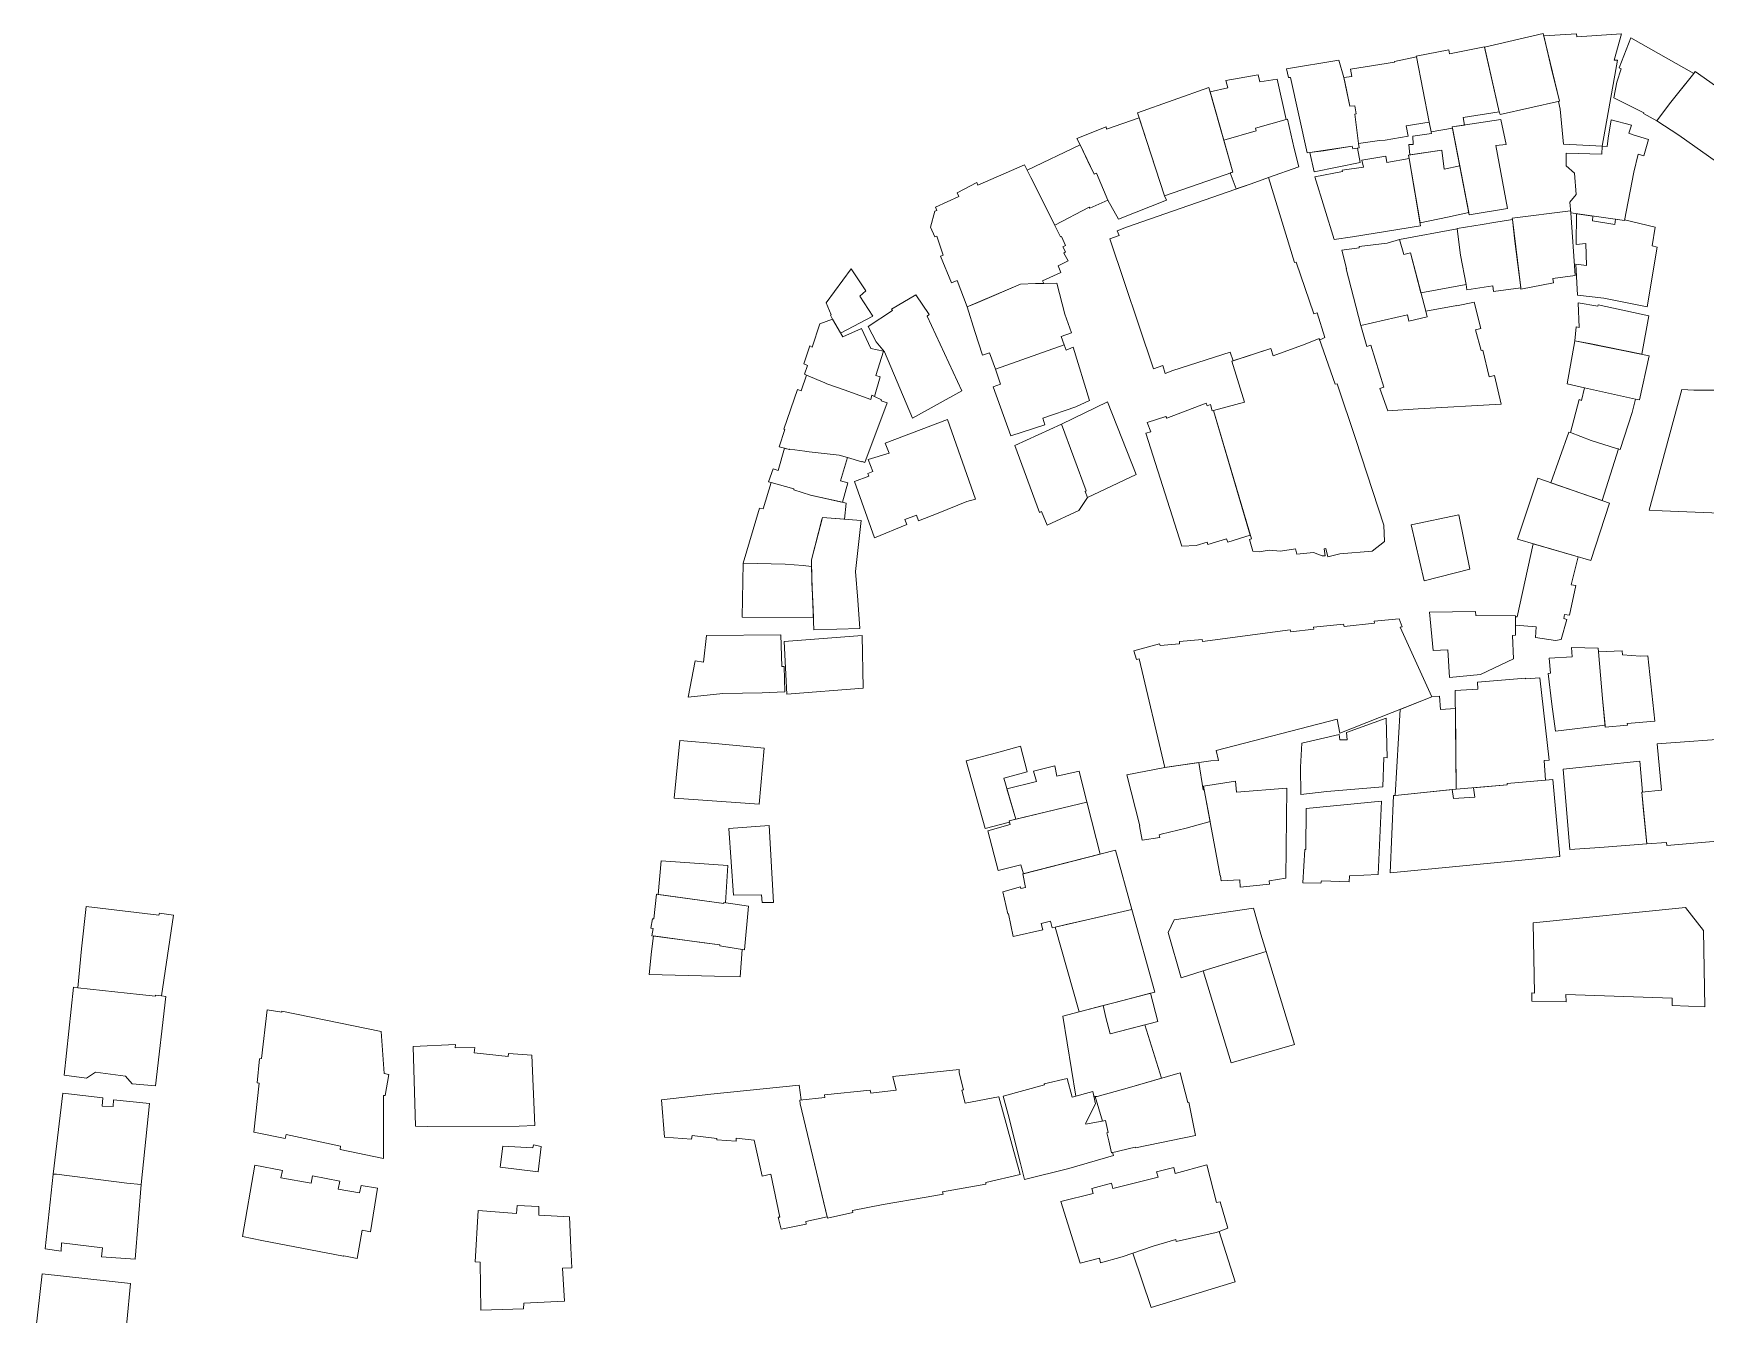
# Model space of a CAD drawing. Header units: metres. Extents: x 560562 to 562005, y 4539029 to 4540676.
# Drawn here: x 560680 to 560907.4, y 4540496 to 4540670.2 of the extents above; entities that cross this region are included whole.
import ezdxf

# ---------------------------------------------------------------- set-up
doc = ezdxf.new("R2010")
doc.units = ezdxf.units.M
doc.layers.add('B_MESKEN', color=2, linetype='Continuous', lineweight=0)

msp = doc.modelspace()

# ---------------------------------------------------------------- linework, layer by layer
at = {"layer": 'B_MESKEN', "lineweight": 13}
for points in [[(560885.2689, 4540670.2303, 95.1052), (560887.519, 4540661.0008, 95.1052), (560879.4301, 4540659.2109, 95.1052), (560879.3193, 4540659.556, 95.1052), (560877.31, 4540668.3836, 95.1052), (560885.2689, 4540670.2303, 95.1052)], [(560894.9428, 4540666.599, 90.0334), (560894.9428, 4540666.599, 90.0334), (560895.3768, 4540666.6036, 90.0334), (560893.3208, 4540654.8875, 90.0334), (560888.0576, 4540655.1574, 90.0334), (560887.604, 4540659.9304, 90.0334), (560887.3882, 4540660.9719, 90.0334), (560887.519, 4540661.0009, 90.0334), (560886.3932, 4540665.6185, 90.0334), (560886.3932, 4540665.6185, 90.0334), (560885.3531, 4540669.8849, 90.0334), (560889.8335, 4540670.1955, 90.0334), (560889.8813, 4540669.7487, 90.0334), (560889.8813, 4540669.7487, 90.0334), (560895.9305, 4540670.1549, 90.0334), (560894.9428, 4540666.599, 90.0334)], [(560877.3087, 4540668.389, 99.8734), (560879.3193, 4540659.5561, 99.8734), (560874.3921, 4540658.7773, 99.8734), (560874.6001, 4540657.7715, 99.8734), (560872.9199, 4540657.5113, 99.8734), (560872.9542, 4540657.3325, 99.8734), (560870.0599, 4540656.8315, 99.8734), (560869.7668, 4540658.1614, 99.8734), (560868.0614, 4540667.0272, 99.8734), (560868.0072, 4540667.1517, 99.8734), (560872.4483, 4540667.9937, 99.8734), (560872.5644, 4540667.443, 99.8734), (560877.3087, 4540668.389, 99.8734)], [(560894.8959, 4540661.4855, 97.2927), (560895.2833, 4540663.6152, 97.2927), (560895.894, 4540665.426, 97.2927), (560895.6003, 4540665.5678, 97.2927), (560897.1897, 4540669.6227, 97.2927), (560905.7784, 4540664.7782, 97.2927), (560902.4471, 4540660.6543, 97.2927), (560900.7372, 4540658.3493, 97.2927), (560898.9175, 4540659.3505, 97.2927), (560898.9646, 4540659.4351, 97.2927), (560894.8959, 4540661.4855, 97.2927)], [(560850.394, 4540665.4254, 95.1859), (560857.4907, 4540666.5793, 95.1859), (560858.1875, 4540664.2564, 95.1859), (560858.2619, 4540663.8877, 95.1859), (560858.9757, 4540660.3504, 95.1859), (560859.6631, 4540660.3929, 95.1859), (560859.8698, 4540659.2908, 95.1859), (560859.666, 4540659.2651, 95.1859), (560860.1765, 4540655.2514, 95.1859), (560860.2428, 4540654.6697, 95.1859), (560859.3789, 4540654.5472, 95.1859), (560859.3189, 4540654.898, 95.1859), (560855.4079, 4540654.2707, 95.1859), (560853.1849, 4540653.9949, 95.1859), (560850.9091, 4540664.2304, 95.1859), (560850.6287, 4540664.2233, 95.1859), (560850.394, 4540665.4254, 95.1859)], [(560859.1016, 4540665.3914, 102.6484), (560865.0586, 4540666.3237, 102.6484), (560865.0423, 4540666.4224, 102.6484), (560868.0614, 4540667.0272, 102.6484), (560869.7668, 4540658.1614, 102.6484), (560866.6305, 4540657.6727, 102.6484), (560866.922, 4540656.2455, 102.6484), (560863.799, 4540655.7136, 102.6484), (560863.0217, 4540655.6757, 102.6484), (560860.1765, 4540655.2514, 102.6484), (560859.666, 4540659.2651, 102.6484), (560859.8698, 4540659.2908, 102.6484), (560859.6631, 4540660.3929, 102.6484), (560858.9757, 4540660.3504, 102.6484), (560858.1875, 4540664.2564, 102.6484), (560859.2552, 4540664.3841, 102.6484), (560859.1016, 4540665.3914, 102.6484)], [(560839.9742, 4540662.2888, 96.1609), (560842.4026, 4540662.8523, 96.1609), (560842.1233, 4540663.8246, 96.1609), (560846.506, 4540664.5882, 96.1609), (560846.7338, 4540663.6398, 96.1609), (560849.0911, 4540664.0007, 96.1609), (560850.3392, 4540658.5021, 96.1609), (560846.153, 4540657.3382, 96.1609), (560846.2438, 4540656.9706, 96.1609), (560841.8404, 4540655.6918, 96.1609), (560839.9742, 4540662.2888, 96.1609)], [(560903.5405, 4540662.0079, 95.8234), (560905.7784, 4540664.7782, 95.8234), (560905.9734, 4540665.0574, 95.8234), (560910.2582, 4540661.9994, 95.8234), (560910.2582, 4540661.9994, 95.8234), (560914.8259, 4540658.7484, 95.8234), (560911.9937, 4540654.9114, 95.8234), (560909.9456, 4540651.9919, 95.8234), (560903.7434, 4540656.3981, 95.8234), (560903.7434, 4540656.3981, 95.8234), (560900.7372, 4540658.3493, 95.8234), (560902.4471, 4540660.6543, 95.8234), (560903.5405, 4540662.0079, 95.8234)], [(560839.814, 4540662.8548, 100.9234), (560843.062, 4540651.3736, 100.9234), (560833.8008, 4540648.1241, 100.9234), (560830.1282, 4540659.4201, 100.9234), (560839.814, 4540662.8548, 100.9234)], [(560822.3077, 4540655.0797, 95.4109), (560821.8793, 4540655.9221, 95.4109), (560825.8318, 4540657.5027, 95.4109), (560825.9151, 4540657.2288, 95.4109), (560830.3403, 4540658.7677, 95.4109), (560831.4365, 4540655.3961, 95.4109), (560833.8008, 4540648.1241, 95.4109), (560834.0449, 4540647.5279, 95.4109), (560827.5236, 4540644.9539, 95.4109), (560826.0606, 4540647.5456, 95.4109), (560824.5172, 4540651.2207, 95.4109), (560824.2279, 4540651.0857, 95.4109), (560823.7402, 4540652.1002, 95.4109), (560822.3077, 4540655.0797, 95.4109)], [(560851.4146, 4540654.5583, 94.7316), (560852.0388, 4540652.0632, 94.7316), (560847.9208, 4540650.6217, 94.7316), (560845.578, 4540649.7935, 94.7316), (560843.525, 4540649.0792, 94.7316), (560842.7129, 4540651.2511, 94.7316), (560843.0622, 4540651.3736, 94.7316), (560841.8406, 4540655.6919, 94.7316), (560846.2438, 4540656.9706, 94.7316), (560846.1529, 4540657.3382, 94.7316), (560850.3389, 4540658.502, 94.7316), (560850.5238, 4540658.5535, 94.7316), (560851.4146, 4540654.5583, 94.7316)], [(560867.1711, 4540653.7154, 96.1234), (560867.0077, 4540655.1205, 96.1234), (560867.5945, 4540655.1102, 96.1234), (560867.5656, 4540656.242, 96.1234), (560870.1063, 4540656.6082, 96.1234), (560870.0599, 4540656.8315, 96.1234), (560872.9542, 4540657.3325, 96.1234), (560873.9372, 4540652.2041, 96.1234), (560871.8062, 4540651.7727, 96.1234), (560871.5113, 4540654.3322, 96.1234), (560867.1711, 4540653.7154, 96.1234)], [(560879.5239, 4540658.5339, 101.2234), (560880.2483, 4540655.1296, 101.2234), (560878.8244, 4540654.9677, 101.2234), (560880.4456, 4540646.4018, 101.2234), (560875.2146, 4540645.5398, 101.2234), (560872.9199, 4540657.5113, 101.2234), (560879.5239, 4540658.5339, 101.2234)], [(560894.5183, 4540658.4587, 98.5984), (560897.2906, 4540657.7559, 98.5984), (560896.9398, 4540656.6498, 98.5984), (560897.5263, 4540656.4402, 98.5984), (560899.6142, 4540655.8198, 98.5984), (560898.9637, 4540653.5841, 98.5984), (560898.9637, 4540653.5841, 98.5984), (560898.222, 4540653.8044, 98.5984), (560897.6302, 4540651.3809, 98.5984), (560896.3336, 4540644.7651, 98.5984), (560889.0291, 4540645.827, 98.5984), (560888.8912, 4540647.2697, 98.5984), (560889.7736, 4540648.3394, 98.5984), (560889.523, 4540651.2256, 98.5984), (560888.4111, 4540652.2198, 98.5984), (560888.4177, 4540653.9405, 98.5984), (560893.2724, 4540653.8141, 98.5984), (560893.3208, 4540654.8875, 98.5984), (560894.0039, 4540654.8549, 98.5984), (560894.1262, 4540656.0051, 98.5984), (560894.5183, 4540658.4587, 98.5984)], [(560822.3077, 4540655.0797, 97.5859), (560824.2279, 4540651.0857, 97.5859), (560824.5172, 4540651.2207, 97.5859), (560826.0606, 4540647.5456, 97.5859), (560823.6216, 4540646.455, 97.5859), (560823.5547, 4540646.6187, 97.5859), (560818.8563, 4540644.1394, 97.5859), (560815.604, 4540650.6297, 97.5859), (560815.1098, 4540651.6309, 97.5859), (560822.3077, 4540655.0797, 97.5859)], [(560853.5528, 4540654.0405, 94.0073), (560859.3189, 4540654.898, 94.0073), (560859.3789, 4540654.5472, 94.0073), (560860.0391, 4540654.6408, 94.0073), (560860.3968, 4540652.6532, 94.0073), (560854.1554, 4540651.4133, 94.0073), (560853.5528, 4540654.0405, 94.0073)], [(560868.5561, 4540644.4488, 97.7734), (560867.0621, 4540653.2316, 97.7734), (560866.9887, 4540653.6894, 97.7734), (560871.5113, 4540654.3322, 97.7734), (560871.8062, 4540651.7727, 97.7734), (560873.9372, 4540652.2041, 97.7734), (560874.5673, 4540648.9166, 97.7734), (560875.1547, 4540645.8523, 97.7734), (560872.2648, 4540645.2342, 97.7734), (560868.5561, 4540644.4488, 97.7734)], [(560819.6488, 4540642.5579, 102.8359), (560819.7738, 4540642.6109, 102.8359), (560820.3103, 4540641.3784, 102.8359), (560819.9614, 4540641.1951, 102.8359), (560820.3319, 4540640.5316, 102.8359), (560820.1092, 4540640.3515, 102.8359), (560820.666, 4540639.3189, 102.8359), (560819.3203, 4540638.6121, 102.8359), (560819.6971, 4540637.6995, 102.8359), (560817.1989, 4540636.5745, 102.8359), (560817.3583, 4540636.2258, 102.8359), (560816.2499, 4540636.2168, 102.8359), (560814.2062, 4540636.1402, 102.8359), (560808.3958, 4540633.6498, 102.8359), (560806.9381, 4540633.025, 102.8359), (560805.5834, 4540636.6293, 102.8359), (560804.8339, 4540636.3113, 102.8359), (560803.3277, 4540639.9117, 102.8359), (560803.7031, 4540640.0457, 102.8359), (560802.8028, 4540642.6646, 102.8359), (560802.5277, 4540642.558, 102.8359), (560801.9381, 4540643.8888, 102.8359), (560802.5396, 4540646.0472, 102.8359), (560802.8263, 4540646.1519, 102.8359), (560802.6485, 4540646.6017, 102.8359), (560805.8188, 4540648.0525, 102.8359), (560805.579, 4540648.5448, 102.8359), (560808.271, 4540649.9337, 102.8359), (560808.4073, 4540649.6041, 102.8359), (560814.7517, 4540652.3562, 102.8359), (560815.604, 4540650.6297, 102.8359), (560819.6488, 4540642.5579, 102.8359)], [(560857.9748, 4540651.4697, 97.1755), (560857.948, 4540651.6423, 97.1755), (560860.8703, 4540652.0433, 97.1755), (560860.6427, 4540652.9687, 97.1755), (560863.867, 4540653.5284, 97.1755), (560864.0169, 4540652.6513, 97.1755), (560867.0621, 4540653.2316, 97.1755), (560868.6222, 4540644.0602, 97.1755), (560859.3527, 4540642.5676, 97.1755), (560859.3527, 4540642.5676, 97.1755), (560856.8522, 4540642.2091, 97.1755), (560854.2377, 4540650.7247, 97.1755), (560857.9748, 4540651.4697, 97.1755)], [(560828.6166, 4540643.8921, 105.4609), (560845.5779, 4540649.7935, 105.4609), (560845.5779, 4540649.7935, 105.4609), (560847.9209, 4540650.6217, 105.4609), (560851.4535, 4540639.0708, 105.4609), (560851.6779, 4540639.1261, 105.4609), (560854.0916, 4540632.0792, 105.4609), (560854.5393, 4540632.2391, 105.4609), (560855.5796, 4540628.8476, 105.4609), (560854.8838, 4540628.5175, 105.4609), (560854.8081, 4540628.7345, 105.4609), (560852.8928, 4540627.9417, 105.4609), (560852.8928, 4540627.9417, 105.4609), (560848.5836, 4540626.3938, 105.4609), (560848.2569, 4540627.3777, 105.4609), (560843.1107, 4540625.7087, 105.4609), (560842.7042, 4540626.8872, 105.4609), (560834.9123, 4540624.3868, 105.4609), (560833.8684, 4540623.9888, 105.4609), (560833.5402, 4540625.0455, 105.4609), (560832.2968, 4540624.593, 105.4609), (560826.3489, 4540642.2744, 105.4609), (560827.6173, 4540642.7275, 105.4609), (560827.3494, 4540643.3894, 105.4609), (560828.6166, 4540643.8921, 105.4609)], [(560881.1184, 4540644.9036, 96.7609), (560881.0628, 4540645.0786, 96.7609), (560889.0021, 4540646.1096, 96.7609), (560889.0291, 4540645.827, 96.7609), (560889.6295, 4540637.3213, 96.7609), (560886.6006, 4540636.8916, 96.7609), (560886.6919, 4540636.3141, 96.7609), (560882.2437, 4540635.4451, 96.7609), (560882.2393, 4540635.6219, 96.7609), (560881.1184, 4540644.9036, 96.7609)], [(560900.7966, 4540641.1466, 93.9859), (560899.4458, 4540633.02, 93.9859), (560893.5139, 4540634.231, 93.9859), (560889.9526, 4540634.645, 93.9859), (560889.743, 4540638.8497, 93.9859), (560891.1784, 4540638.6592, 93.9859), (560891.1019, 4540641.6572, 93.9859), (560889.7776, 4540641.4976, 93.9859), (560889.8143, 4540645.7128, 93.9859), (560892.0197, 4540645.3922, 93.9859), (560891.9853, 4540644.7359, 93.9859), (560895.0232, 4540644.2614, 93.9859), (560895.1137, 4540644.9424, 93.9859), (560896.3336, 4540644.7651, 93.9859), (560896.3583, 4540644.8912, 93.9859), (560900.5233, 4540643.875, 93.9859), (560900.1239, 4540641.3196, 93.9859), (560900.7966, 4540641.1466, 93.9859)], [(560865.7224, 4540642.2107, 98.4859), (560873.5767, 4540643.6491, 98.4859), (560874.0405, 4540640.0614, 98.4859), (560874.7989, 4540636.0909, 98.4859), (560868.6557, 4540634.9664, 98.4859), (560867.2618, 4540640.3858, 98.4859), (560866.3307, 4540640.1565, 98.4859), (560865.7224, 4540642.2107, 98.4859)], [(560882.2393, 4540635.6219, 98.4484), (560878.5381, 4540635.1043, 98.4484), (560878.4167, 4540635.8992, 98.4484), (560874.8935, 4540635.3362, 98.4484), (560874.7989, 4540636.0909, 98.4484), (560874.0405, 4540640.0614, 98.4484), (560873.5767, 4540643.6491, 98.4484), (560873.5682, 4540643.715, 98.4484), (560876.9658, 4540644.2498, 98.4484), (560878.5516, 4540644.4895, 98.4484), (560881.1184, 4540644.9036, 98.4484), (560881.4201, 4540641.9937, 98.4484), (560882.2393, 4540635.6219, 98.4484)], [(560857.9227, 4540640.7319, 98.5984), (560860.2683, 4540641.0842, 98.5984), (560860.2386, 4540641.233, 98.5984), (560864.0891, 4540641.6859, 98.5984), (560865.7224, 4540642.2107, 98.5984), (560866.3307, 4540640.1565, 98.5984), (560867.2618, 4540640.3858, 98.5984), (560869.3077, 4540632.4311, 98.5984), (560869.5288, 4540631.6659, 98.5984), (560867.0234, 4540631.1051, 98.5984), (560866.8501, 4540631.9711, 98.5984), (560860.4869, 4540630.5169, 98.5984), (560858.4709, 4540638.2209, 98.5984), (560858.5358, 4540638.2369, 98.5984), (560857.9227, 4540640.7319, 98.5984)], [(560788.4422, 4540631.9508, 90.6859), (560787.7898, 4540633.5909, 90.6859), (560791.1827, 4540638.1948, 90.6859), (560793.1408, 4540635.2324, 90.6859), (560792.3463, 4540634.4968, 90.6859), (560792.3463, 4540634.4968, 90.6859), (560794.0952, 4540631.755, 90.6859), (560789.7087, 4540629.4795, 90.6859), (560788.6402, 4540631.3691, 90.6859), (560788.3471, 4540631.8888, 90.6859), (560788.4422, 4540631.9508, 90.6859)], [(560806.9381, 4540633.025, 102.5734), (560814.2062, 4540636.1402, 102.5734), (560816.2499, 4540636.2168, 102.5734), (560819.1535, 4540636.2403, 102.5734), (560820.2207, 4540632.0308, 102.5734), (560821.1184, 4540629.5115, 102.5734), (560819.7414, 4540628.9827, 102.5734), (560820.1244, 4540627.8914, 102.5734), (560810.7893, 4540624.5653, 102.5734), (560809.9702, 4540626.7791, 102.5734), (560809.0235, 4540626.4645, 102.5734), (560807.9818, 4540629.6779, 102.5734), (560808.0052, 4540629.6861, 102.5734), (560806.9381, 4540633.025, 102.5734)], [(560806.2072, 4540621.5976, 96.8954), (560799.5093, 4540617.914, 96.8954), (560795.7178, 4540626.9295, 96.8954), (560794.564, 4540628.2808, 96.8954), (560793.4679, 4540630.3615, 96.8954), (560796.7805, 4540632.5216, 96.8954), (560796.6642, 4540632.7014, 96.8954), (560799.9458, 4540634.6921, 96.8954), (560801.7957, 4540631.9779, 96.8954), (560801.4974, 4540631.7666, 96.8954), (560806.2072, 4540621.5976, 96.8954)], [(560867.0234, 4540631.1051, 104.5609), (560867.0234, 4540631.1051, 104.5609), (560869.5288, 4540631.6659, 104.5609), (560869.3077, 4540632.4311, 104.5609), (560873.5211, 4540633.2092, 104.5609), (560873.5322, 4540633.1569, 104.5609), (560875.8774, 4540633.6916, 104.5609), (560876.8255, 4540630.11, 104.5609), (560876.0752, 4540629.892, 104.5609), (560876.8433, 4540627.1082, 104.5609), (560876.8433, 4540627.1082, 104.5609), (560877.0773, 4540627.1572, 104.5609), (560877.9512, 4540623.524, 104.5609), (560878.6777, 4540623.6916, 104.5609), (560879.5837, 4540619.7856, 104.5609), (560868.2861, 4540619.1514, 104.5609), (560868.2861, 4540619.1514, 104.5609), (560864.1356, 4540618.8723, 104.5609), (560863.0748, 4540621.9289, 104.5609), (560863.625, 4540622.092, 104.5609), (560861.8662, 4540627.8165, 104.5609), (560861.2914, 4540627.6279, 104.5609), (560860.4869, 4540630.5169, 104.5609), (560866.8501, 4540631.9711, 104.5609), (560867.0234, 4540631.1051, 104.5609)], [(560891.5762, 4540628.0325, 97.0234), (560889.6014, 4540628.4328, 97.0234), (560889.7602, 4540630.3055, 97.0234), (560890.1664, 4540630.224, 97.0234), (560890.1664, 4540630.224, 97.0234), (560890.0524, 4540633.6048, 97.0234), (560892.7057, 4540633.1419, 97.0234), (560892.7057, 4540633.1419, 97.0234), (560892.7428, 4540633.3095, 97.0234), (560899.6708, 4540631.8309, 97.0234), (560898.7161, 4540626.5849, 97.0234), (560891.5762, 4540628.0325, 97.0234)], [(560795.5618, 4540627.0139, 100.8329), (560794.5148, 4540623.7143, 100.8329), (560795.1175, 4540623.5076, 100.8329), (560794.3518, 4540620.8459, 100.8329), (560793.9971, 4540621.0167, 100.8329), (560793.8602, 4540620.4399, 100.8329), (560790.2128, 4540621.7435, 100.8329), (560787.8687, 4540622.5813, 100.8329), (560787.6004, 4540622.6927, 100.8329), (560785.1076, 4540623.7275, 100.8329), (560784.8008, 4540623.8693, 100.8329), (560785.2394, 4540625.0511, 100.8329), (560784.7281, 4540625.2874, 100.8329), (560785.5248, 4540627.7256, 100.8329), (560785.8581, 4540627.5346, 100.8329), (560786.8881, 4540630.7264, 100.8329), (560788.6402, 4540631.3691, 100.8329), (560790.016, 4540628.9362, 100.8329), (560792.5891, 4540630.0732, 100.8329), (560793.845, 4540627.388, 100.8329), (560795.5618, 4540627.0139, 100.8329)], [(560821.3447, 4540627.5734, 102.6109), (560823.6012, 4540620.3037, 102.6109), (560821.7293, 4540619.434, 102.6109), (560817.2479, 4540617.9002, 102.6109), (560817.498, 4540617.0094, 102.6109), (560812.8897, 4540615.4973, 102.6109), (560810.4971, 4540622.1655, 102.6109), (560811.4724, 4540622.539, 102.6109), (560810.7893, 4540624.5653, 102.6109), (560820.1244, 4540627.8914, 102.6109), (560820.397, 4540627.1599, 102.6109), (560821.3447, 4540627.5734, 102.6109)], [(560845.6005, 4540601.4631, 109.9234), (560840.4541, 4540618.9197, 109.9234), (560844.6472, 4540620.0926, 109.9234), (560842.9467, 4540625.6555, 109.9234), (560848.2569, 4540627.3777, 109.9234), (560848.5836, 4540626.3938, 109.9234), (560852.8928, 4540627.9417, 109.9234), (560854.8081, 4540628.7345, 109.9234), (560856.9779, 4540622.5137, 109.9234), (560857.253, 4540622.5703, 109.9234), (560859.8093, 4540614.9951, 109.9234), (560863.6011, 4540603.3334, 109.9234), (560863.6825, 4540601.1278, 109.9234), (560862.0066, 4540599.8203, 109.9234), (560857.6426, 4540599.4367, 109.9234), (560857.6426, 4540599.4367, 109.9234), (560856.0186, 4540599.0483, 109.9234), (560855.7383, 4540600.1822, 109.9234), (560855.489, 4540600.1015, 109.9234), (560855.638, 4540599.1875, 109.9234), (560855.2367, 4540599.1525, 109.9234), (560854.0427, 4540599.6431, 109.9234), (560851.7618, 4540599.3869, 109.9234), (560851.5927, 4540600.1019, 109.9234), (560849.5643, 4540599.8024, 109.9234), (560848.0275, 4540599.9371, 109.9234), (560846.6754, 4540599.7292, 109.9234), (560845.8187, 4540599.8067, 109.9234), (560845.3506, 4540601.4072, 109.9234), (560845.6005, 4540601.4631, 109.9234)], [(560899.6791, 4540626.3897, 99.4234), (560898.3887, 4540620.4105, 99.4234), (560897.8554, 4540620.472, 99.4234), (560890.9044, 4540622.0197, 99.4234), (560888.5608, 4540622.585, 99.4234), (560889.6014, 4540628.4328, 99.4234), (560899.6791, 4540626.3897, 99.4234)], [(560795.2286, 4540620.2497, 101.0979), (560796.0698, 4540619.9717, 101.0979), (560793.0173, 4540611.868, 101.0979), (560792.6583, 4540612.0013, 101.0979), (560792.6372, 4540611.9338, 101.0979), (560790.6843, 4540612.5268, 101.0979), (560789.5311, 4540612.877, 101.0979), (560785.0473, 4540613.3615, 101.0979), (560784.8707, 4540613.3858, 101.0979), (560782.8146, 4540613.6687, 101.0979), (560782.7654, 4540613.6176, 101.0979), (560781.3661, 4540614.0058, 101.0979), (560782.1653, 4540616.3443, 101.0979), (560782.0308, 4540616.3939, 101.0979), (560783.8885, 4540621.8003, 101.0979), (560784.3705, 4540621.6256, 101.0979), (560785.1078, 4540623.7274, 101.0979), (560787.6005, 4540622.6927, 101.0979), (560787.8688, 4540622.5813, 101.0979), (560790.2128, 4540621.7435, 101.0979), (560793.8601, 4540620.4399, 101.0979), (560793.9969, 4540621.0167, 101.0979), (560794.3516, 4540620.846, 101.0979), (560795.2758, 4540620.4011, 101.0979), (560795.2286, 4540620.2497, 101.0979)], [(560826.0485, 4540620.1027, 97.6609), (560829.9224, 4540610.2292, 97.6609), (560823.3215, 4540607.0997, 97.6609), (560822.9961, 4540607.9412, 97.6609), (560823.1407, 4540608.0079, 97.6609), (560819.794, 4540617.0701, 97.6609), (560826.0485, 4540620.1027, 97.6609)], [(560888.9834, 4540615.9497, 98.2609), (560890.1603, 4540620.4268, 98.2609), (560890.4934, 4540620.3147, 98.2609), (560890.9044, 4540622.0197, 98.2609), (560897.8554, 4540620.472, 98.2609), (560897.3694, 4540618.6857, 98.2609), (560895.7765, 4540613.6484, 98.2609), (560895.1135, 4540613.8314, 98.2609), (560891.8211, 4540614.8723, 98.2609), (560888.9834, 4540615.9497, 98.2609)], [(560915.6051, 4540621.774, 99.7984), (560914.4479, 4540604.7687, 99.7984), (560912.7397, 4540604.9937, 99.7984), (560912.7289, 4540604.8249, 99.7984), (560901.477, 4540605.2873, 99.7984), (560899.7069, 4540605.3671, 99.7984), (560904.1627, 4540621.783, 99.7984), (560905.7561, 4540621.6987, 99.7984), (560913.8135, 4540621.7037, 99.7984), (560915.6051, 4540621.774, 99.7984)], [(560831.2574, 4540615.8338, 105.8359), (560831.9247, 4540616.0575, 105.8359), (560831.4158, 4540617.2849, 105.8359), (560833.9578, 4540618.1431, 105.8359), (560834.0904, 4540617.8736, 105.8359), (560839.4671, 4540619.9447, 105.8359), (560839.5777, 4540619.5507, 105.8359), (560840.0506, 4540619.7363, 105.8359), (560840.2864, 4540618.8959, 105.8359), (560840.4541, 4540618.9197, 105.8359), (560845.4473, 4540601.9826, 105.8359), (560842.3945, 4540601.0098, 105.8359), (560842.206, 4540601.5011, 105.8359), (560839.6872, 4540600.7179, 105.8359), (560839.6036, 4540601.0382, 105.8359), (560838.0826, 4540600.5531, 105.8359), (560836.149, 4540600.4793, 105.8359), (560831.2574, 4540615.8338, 105.8359)], [(560804.2782, 4540617.7202, 104.4704), (560808.0572, 4540606.8779, 104.4704), (560806.8814, 4540606.5497, 104.4704), (560803.0161, 4540604.9848, 104.4704), (560800.3473, 4540603.9226, 104.4704), (560800.0758, 4540604.6864, 104.4704), (560798.4866, 4540604.1183, 104.4704), (560798.7479, 4540603.4096, 104.4704), (560794.3336, 4540601.6319, 104.4704), (560791.6436, 4540609.2949, 104.4704), (560793.5904, 4540610.0156, 104.4704), (560793.455, 4540610.3851, 104.4704), (560794.112, 4540610.6267, 104.4704), (560793.4911, 4540612.2517, 104.4704), (560796.3154, 4540613.1438, 104.4704), (560795.7775, 4540614.4726, 104.4704), (560804.2782, 4540617.7202, 104.4704)], [(560822.9961, 4540607.9412, 100.3234), (560823.3215, 4540607.0997, 100.3234), (560822.1259, 4540605.32, 100.3234), (560817.8456, 4540603.3371, 100.3234), (560817.0569, 4540605.1993, 100.3234), (560816.7825, 4540605.0726, 100.3234), (560813.4093, 4540614.1841, 100.3234), (560819.794, 4540617.0701, 100.3234), (560823.1407, 4540608.0079, 100.3234), (560822.9961, 4540607.9412, 100.3234)], [(560895.5336, 4540613.7154, 94.5109), (560893.2975, 4540606.683, 94.5109), (560886.3305, 4540609.1062, 94.5109), (560888.7797, 4540615.9945, 94.5109), (560888.9834, 4540615.9497, 94.5109), (560891.8211, 4540614.8723, 94.5109), (560895.1135, 4540613.8314, 94.5109), (560895.5336, 4540613.7154, 94.5109)], [(560782.1965, 4540613.7754, 98.0954), (560782.7652, 4540613.6176, 98.0954), (560782.8145, 4540613.6687, 98.0954), (560784.8706, 4540613.3859, 98.0954), (560785.0473, 4540613.3616, 98.0954), (560789.5312, 4540612.877, 98.0954), (560790.6845, 4540612.5267, 98.0954), (560789.7046, 4540609.3872, 98.0954), (560790.7035, 4540609.0865, 98.0954), (560789.9897, 4540606.4464, 98.0954), (560785.6198, 4540607.4017, 98.0954), (560783.3579, 4540608.1646, 98.0954), (560783.3799, 4540608.2895, 98.0954), (560780.2846, 4540609.1307, 98.0954), (560779.9258, 4540609.247, 98.0954), (560780.5414, 4540611.018, 98.0954), (560781.2336, 4540610.7847, 98.0954), (560782.1025, 4540613.8015, 98.0954), (560782.1965, 4540613.7754, 98.0954)], [(560776.4929, 4540598.17, 99.4454), (560778.6858, 4540605.6345, 99.4454), (560779.2164, 4540605.5734, 99.4454), (560780.2846, 4540609.1307, 99.4454), (560783.3799, 4540608.2895, 99.4454), (560783.3579, 4540608.1646, 99.4454), (560785.6198, 4540607.4017, 99.4454), (560790.5098, 4540606.3327, 99.4454), (560790.2584, 4540604.1629, 99.4454), (560787.2491, 4540604.3843, 99.4454), (560787.1766, 4540604.1029, 99.4454), (560785.7591, 4540598.6038, 99.4454), (560785.773, 4540597.7077, 99.4454), (560784.6297, 4540597.8304, 99.4454), (560782.1809, 4540598.0168, 99.4454), (560776.4929, 4540598.17, 99.4454)], [(560894.3028, 4540606.3333, 105.8359), (560891.7549, 4540598.5105, 105.8359), (560881.8097, 4540601.4213, 105.8359), (560884.5487, 4540609.7259, 105.8359), (560894.3028, 4540606.3333, 105.8359)], [(560792.3466, 4540589.2747, 98.9204), (560786.1028, 4540589.0912, 98.9204), (560785.7986, 4540596.0691, 98.9204), (560785.7591, 4540598.6038, 98.9204), (560787.2491, 4540604.3843, 98.9204), (560792.5249, 4540603.9962, 98.9204), (560791.7703, 4540597.0412, 98.9204), (560792.0713, 4540593.1458, 98.9204), (560792.3466, 4540589.2747, 98.9204)], [(560873.8077, 4540604.7546, 97.9984), (560875.3183, 4540597.3449, 97.9984), (560869.1069, 4540595.783, 97.9984), (560867.3119, 4540603.386, 97.9984), (560873.8077, 4540604.7546, 97.9984)], [(560890.0384, 4540599.0129, 98.4859), (560889.0921, 4540595.2229, 98.4859), (560889.7049, 4540595.138, 98.4859), (560888.8673, 4540591.0745, 98.4859), (560888.1678, 4540591.1954, 98.4859), (560888.1001, 4540590.6642, 98.4859), (560888.4859, 4540590.4982, 98.4859), (560887.7409, 4540587.7929, 98.4859), (560886.9553, 4540587.6725, 98.4859), (560884.2523, 4540588.0653, 98.4859), (560884.3271, 4540589.5093, 98.4859), (560881.5234, 4540589.7142, 98.4859), (560881.5274, 4540590.8727, 98.4859), (560881.7568, 4540590.8534, 98.4859), (560883.9341, 4540600.7995, 98.4859), (560890.0384, 4540599.0129, 98.4859)], [(560786.0291, 4540590.7803, 99.5204), (560776.3282, 4540590.8073, 99.5204), (560776.4929, 4540598.17, 99.5204), (560782.1809, 4540598.0168, 99.5204), (560784.6297, 4540597.8304, 99.5204), (560785.773, 4540597.7077, 99.5204), (560785.7986, 4540596.0691, 99.5204), (560785.8224, 4540595.5239, 99.5204), (560785.9338, 4540592.9683, 99.5204), (560786.0291, 4540590.7803, 99.5204)], [(560865.7176, 4540590.5767, 107.7319), (560866.1227, 4540589.5175, 107.7319), (560865.8469, 4540589.4608, 107.7319), (560870.1467, 4540579.9698, 107.7319), (560857.6469, 4540575.0257, 107.7319), (560857.2706, 4540576.9312, 107.7319), (560840.7964, 4540572.6819, 107.7319), (560841.1077, 4540571.3468, 107.7319), (560840.1009, 4540571.2963, 107.7319), (560840.1009, 4540571.2963, 107.7319), (560833.8242, 4540570.3656, 107.7319), (560830.3211, 4540585.1744, 107.7319), (560829.9711, 4540585.066, 107.7319), (560829.6138, 4540586.2259, 107.7319), (560833.1169, 4540587.2104, 107.7319), (560833.1988, 4540586.9638, 107.7319), (560835.8137, 4540587.2044, 107.7319), (560835.806, 4540587.5027, 107.7319), (560838.8981, 4540587.8052, 107.7319), (560838.9561, 4540587.5082, 107.7319), (560850.8862, 4540589.105, 107.7319), (560850.9435, 4540588.8329, 107.7319), (560854.0847, 4540589.1864, 107.7319), (560854.0274, 4540589.4585, 107.7319), (560858.1495, 4540589.8867, 107.7319), (560858.2081, 4540589.5649, 107.7319), (560862.3297, 4540590.0179, 107.7319), (560862.2981, 4540590.2658, 107.7319), (560865.7176, 4540590.5767, 107.7319)], [(560876.1328, 4540591.0631, 100.7359), (560876.1328, 4540591.0631, 100.7359), (560881.5278, 4540590.9993, 100.7359), (560881.5188, 4540588.3629, 100.7359), (560881.1113, 4540588.3506, 100.7359), (560881.2435, 4540585.1654, 100.7359), (560876.7438, 4540583.0425, 100.7359), (560872.5311, 4540582.6342, 100.7359), (560872.3049, 4540586.398, 100.7359), (560872.3049, 4540586.398, 100.7359), (560870.3237, 4540586.2724, 100.7359), (560869.8339, 4540591.5073, 100.7359), (560876.0648, 4540591.5903, 100.7359), (560876.1328, 4540591.0631, 100.7359)], [(560781.5845, 4540588.4295, 104.5829), (560781.7331, 4540584.091, 104.5829), (560782.0474, 4540584.1156, 104.5829), (560782.1356, 4540580.6623, 104.5829), (560779.0656, 4540580.5098, 104.5829), (560773.7012, 4540580.4232, 104.5829), (560769.0022, 4540579.9309, 104.5829), (560769.9592, 4540584.8775, 104.5829), (560771.0974, 4540584.7075, 104.5829), (560771.509, 4540588.3227, 104.5829), (560781.5845, 4540588.4295, 104.5829)], [(560792.6728, 4540588.3383, 98.7329), (560792.8058, 4540581.1572, 98.7329), (560782.4208, 4540580.3464, 98.7329), (560782.0612, 4540587.5218, 98.7329), (560792.6728, 4540588.3383, 98.7329)], [(560889.1446, 4540586.6992, 98.2609), (560892.7593, 4540586.6153, 98.2609), (560892.8229, 4540586.1148, 98.2609), (560893.3664, 4540579.7766, 98.2609), (560893.6963, 4540576.1198, 98.2609), (560886.9755, 4540575.2963, 98.2609), (560886.4684, 4540578.9885, 98.2609), (560885.9546, 4540583.1683, 98.2609), (560886.2805, 4540583.2114, 98.2609), (560886.1015, 4540585.2405, 98.2609), (560889.2261, 4540585.4204, 98.2609), (560889.1446, 4540586.6992, 98.2609)], [(560899.5301, 4540585.5469, 98.2984), (560900.4687, 4540576.6829, 98.2984), (560896.7219, 4540576.3373, 98.2984), (560896.7415, 4540576.1214, 98.2984), (560893.7212, 4540575.8438, 98.2984), (560893.3664, 4540579.7766, 98.2984), (560892.8229, 4540586.1148, 98.2984), (560896.0251, 4540586.2464, 98.2984), (560896.09, 4540585.6957, 98.2984), (560898.5365, 4540585.5319, 98.2984), (560899.5301, 4540585.5469, 98.2984)], [(560880.389, 4540568.2029, 107.6836), (560880.4072, 4540567.9941, 107.6836), (560873.441, 4540567.419, 107.6836), (560873.325, 4540580.8465, 107.6836), (560876.4196, 4540581.0496, 107.6836), (560876.3451, 4540581.9928, 107.6836), (560882.8838, 4540582.5323, 107.6836), (560882.8962, 4540582.4191, 107.6836), (560884.8078, 4540582.5672, 107.6836), (560886.102, 4540571.3582, 107.6836), (560885.4102, 4540571.3329, 107.6836), (560885.4102, 4540571.3329, 107.6836), (560885.62, 4540568.641, 107.6836), (560880.389, 4540568.2029, 107.6836)], [(560865.1596, 4540566.5818, 107.728), (560865.8324, 4540578.2634, 107.728), (560870.1467, 4540579.9698, 107.728), (560871.2031, 4540580.0713, 107.728), (560871.2993, 4540578.2823, 107.728), (560873.3463, 4540578.3814, 107.728), (560873.441, 4540567.419, 107.728), (560865.1596, 4540566.5818, 107.728)], [(560863.9139, 4540577.0956, 103.303), (560864.0516, 4540571.7038, 103.303), (560863.6229, 4540571.7178, 103.303), (560863.4726, 4540567.7359, 103.303), (560855.8549, 4540567.0946, 103.303), (560852.3375, 4540566.7068, 103.303), (560852.2927, 4540570.4352, 103.303), (560852.462, 4540573.6717, 103.303), (560857.5466, 4540574.8452, 103.303), (560857.6154, 4540574.1259, 103.303), (560858.6225, 4540574.1515, 103.303), (560858.5474, 4540575.1193, 103.303), (560863.9139, 4540577.0956, 103.303)], [(560902.0577, 4540560.1866, 107.5035), (560902.0577, 4540560.1866, 107.5035), (560899.3912, 4540559.9944, 107.5035), (560898.6889, 4540567.0255, 107.5035), (560901.3891, 4540567.2723, 107.5035), (560901.3891, 4540567.2723, 107.5035), (560900.7933, 4540573.5868, 107.5035), (560911.9708, 4540574.3895, 107.5035), (560911.8834, 4540575.0854, 107.5035), (560914.548, 4540575.4065, 107.5035), (560914.8592, 4540570.2652, 107.5035), (560914.6038, 4540570.2424, 107.5035), (560915.3041, 4540560.8912, 107.5035), (560902.0969, 4540559.7702, 107.5035), (560902.0577, 4540560.1866, 107.5035)], [(560767.8804, 4540574.0312, 100.7579), (560773.1862, 4540573.5914, 100.7579), (560779.3319, 4540572.9979, 100.7579), (560778.6644, 4540565.4076, 100.7579), (560770.3409, 4540565.9706, 100.7579), (560767.0927, 4540566.1879, 100.7579), (560767.8804, 4540574.0312, 100.7579)], [(560811.9432, 4540568.9253, 101.7329), (560811.9432, 4540568.9253, 101.7329), (560813.5451, 4540563.3436, 101.7329), (560812.6627, 4540563.1306, 101.7329), (560812.7038, 4540562.9539, 101.7329), (560809.4151, 4540562.0622, 101.7329), (560806.8141, 4540571.2831, 101.7329), (560810.9486, 4540572.3908, 101.7329), (560810.9486, 4540572.3908, 101.7329), (560814.1975, 4540573.2786, 101.7329), (560815.1174, 4540569.7759, 101.7329), (560811.9432, 4540568.9253, 101.7329)], [(560812.3607, 4540567.4703, 101.7329), (560816.3869, 4540568.4668, 101.7329), (560815.9484, 4540569.871, 101.7329), (560818.8492, 4540570.5905, 101.7329), (560819.1613, 4540569.2079, 101.7329), (560822.164, 4540569.8803, 101.7329), (560823.2125, 4540565.6772, 101.7329), (560813.5451, 4540563.3436, 101.7329), (560812.3607, 4540567.4703, 101.7329)], [(560828.676, 4540569.3586, 103.1569), (560833.8242, 4540570.3656, 103.1569), (560834.687, 4540570.4935, 103.1569), (560838.4363, 4540571.0495, 103.1569), (560839.0271, 4540567.3209, 103.1569), (560839.1758, 4540567.3265, 103.1569), (560839.9746, 4540563.0456, 103.1569), (560836.7487, 4540562.1275, 103.1569), (560833.3174, 4540561.294, 103.1569), (560833.0615, 4540561.237, 103.1569), (560833.1267, 4540560.8664, 103.1569), (560830.7423, 4540560.4824, 103.1569), (560830.39, 4540562.4383, 103.1569), (560830.4408, 4540562.4514, 103.1569), (560828.676, 4540569.3586, 103.1569)], [(560888.014, 4540570.1276, 102.9771), (560898.445, 4540571.2138, 102.9771), (560898.7857, 4540567.0343, 102.9771), (560898.6889, 4540567.0255, 102.9771), (560898.945, 4540564.4614, 102.9771), (560899.3912, 4540559.9945, 102.9771), (560892.9978, 4540559.51, 102.9771), (560888.8977, 4540559.2067, 102.9771), (560888.014, 4540570.1276, 102.9771)], [(560841.3916, 4540555.6376, 106.8683), (560841.3576, 4540555.6345, 106.8683), (560839.0803, 4540567.838, 106.8683), (560843.4486, 4540568.4963, 106.8683), (560843.5868, 4540567.0324, 106.8683), (560850.4025, 4540567.5789, 106.8683), (560850.2872, 4540555.3145, 106.8683), (560848.0135, 4540554.9691, 106.8683), (560848.0735, 4540554.5142, 106.8683), (560844.0515, 4540554.1134, 106.8683), (560844.0261, 4540555.1078, 106.8683), (560841.4843, 4540554.9685, 106.8683), (560841.3916, 4540555.6376, 106.8683)], [(560864.4777, 4540556.0437, 107.053), (560864.9076, 4540566.5754, 107.053), (560865.1596, 4540566.5818, 107.053), (560872.903, 4540567.3646, 107.053), (560873.0944, 4540566.1532, 107.053), (560875.989, 4540566.3513, 107.053), (560875.8306, 4540567.6163, 107.053), (560880.4072, 4540567.9941, 107.053), (560880.389, 4540568.2029, 107.053), (560886.6201, 4540568.7247, 107.053), (560887.5431, 4540558.2479, 107.053), (560864.4777, 4540556.0437, 107.053)], [(560823.2125, 4540565.6772, 100.8704), (560823.2424, 4540565.6845, 100.8704), (560824.4763, 4540560.7246, 100.8704), (560825.0308, 4540558.5859, 100.8704), (560814.6237, 4540555.9256, 100.8704), (560814.2658, 4540557.1332, 100.8704), (560811.1393, 4540556.3832, 100.8704), (560809.7688, 4540561.7616, 100.8704), (560812.782, 4540562.6175, 100.8704), (560812.6627, 4540563.1306, 100.8704), (560818.863, 4540564.6273, 100.8704), (560823.2125, 4540565.6772, 100.8704)], [(560853.0506, 4540564.7929, 103.3444), (560863.2872, 4540565.7999, 103.3444), (560862.8356, 4540555.8355, 103.3444), (560858.9452, 4540555.636, 103.3444), (560858.9024, 4540554.8397, 103.3444), (560855.1169, 4540554.9673, 103.3444), (560855.0496, 4540554.6421, 103.3444), (560852.6028, 4540554.6794, 103.3444), (560852.8904, 4540559.2152, 103.3444), (560853.018, 4540559.2063, 103.3444), (560853.0506, 4540564.7929, 103.3444)], [(560779.9952, 4540562.4723, 101.3954), (560780.6143, 4540552.0165, 101.3954), (560779.0547, 4540552.0265, 101.3954), (560778.9779, 4540553.0667, 101.3954), (560775.157, 4540552.9943, 101.3954), (560774.5476, 4540562.0855, 101.3954), (560779.9952, 4540562.4723, 101.3954)], [(560827.1389, 4540559.1248, 104.8079), (560829.3356, 4540551.0758, 104.8079), (560823.6497, 4540549.7646, 104.8079), (560820.4262, 4540549.0212, 104.8079), (560818.8924, 4540548.6675, 104.8079), (560818.517, 4540548.5834, 104.8079), (560818.293, 4540549.4717, 104.8079), (560817.0174, 4540549.166, 104.8079), (560817.2162, 4540548.2772, 104.8079), (560813.2127, 4540547.3806, 104.8079), (560812.572, 4540550.4792, 104.8079), (560812.4624, 4540550.4574, 104.8079), (560811.8073, 4540553.4453, 104.8079), (560814.2052, 4540554.152, 104.8079), (560814.2571, 4540553.9089, 104.8079), (560814.8827, 4540554.049, 104.8079), (560814.5333, 4540555.9025, 104.8079), (560827.1389, 4540559.1248, 104.8079)], [(560765.3051, 4540557.6567, 101.0579), (560774.3997, 4540557.0445, 101.0579), (560774.0912, 4540551.962, 101.0579), (560773.871, 4540551.9941, 101.0579), (560773.8576, 4540551.8526, 101.0579), (560764.8969, 4540553.1038, 101.0579), (560765.3051, 4540557.6567, 101.0579)], [(560764.7141, 4540553.1293, 104.0954), (560773.8576, 4540551.8526, 104.0954), (560773.871, 4540551.9941, 104.0954), (560777.2119, 4540551.507, 104.0954), (560776.6826, 4540545.5723, 104.0954), (560773.3146, 4540546.1333, 104.0954), (560773.3246, 4540546.2387, 104.0954), (560764.0637, 4540547.4957, 104.0954), (560764.2313, 4540548.4809, 104.0954), (560763.9237, 4540548.5314, 104.0954), (560764.1685, 4540549.8065, 104.0954), (560764.3283, 4540549.7847, 104.0954), (560764.7141, 4540553.1293, 104.0954)], [(560699.0091, 4540550.2704, 101.4584), (560697.3713, 4540539.292, 101.4584), (560696.5564, 4540539.4163, 101.4584), (560696.5411, 4540539.2736, 101.4584), (560694.3574, 4540539.5057, 101.4584), (560687.6628, 4540540.2173, 101.4584), (560686, 4540540.3941, 101.4584), (560686.5046, 4540545.7202, 101.4584), (560687.1081, 4540551.4696, 101.4584), (560697.0194, 4540550.2716, 101.4584), (560697.0937, 4540550.5456, 101.4584), (560699.0091, 4540550.2704, 101.4584)], [(560829.3356, 4540551.0758, 111.2954), (560832.4679, 4540539.8037, 111.2954), (560822.1556, 4540537.1524, 111.2954), (560818.8924, 4540548.6675, 111.2954), (560829.3356, 4540551.0758, 111.2954)], [(560845.8747, 4540551.2263, 110.2829), (560846.8885, 4540547.6815, 110.2829), (560847.5971, 4540545.3356, 110.2829), (560843.8814, 4540544.205, 110.2829), (560839.0303, 4540542.7288, 110.2829), (560836.0613, 4540541.7421, 110.2829), (560834.2816, 4540547.9268, 110.2829), (560835.0854, 4540549.6709, 110.2829), (560845.8747, 4540551.2263, 110.2829)], [(560904.6332, 4540551.3441, 110.2454), (560907.1086, 4540548.2059, 110.2454), (560907.274, 4540537.8186, 110.2454), (560902.828, 4540538.0008, 110.2454), (560902.8272, 4540539.0104, 110.2454), (560888.3675, 4540539.5039, 110.2454), (560888.3926, 4540538.5196, 110.2454), (560883.7496, 4540538.5983, 110.2454), (560883.7207, 4540539.7303, 110.2454), (560884.1209, 4540539.6912, 110.2454), (560883.9014, 4540549.2646, 110.2454), (560904.6332, 4540551.3441, 110.2454)], [(560763.6822, 4540542.1977, 101.2454), (560764.0118, 4540545.3505, 101.2454), (560764.2953, 4540547.4642, 101.2454), (560770.4782, 4540546.6251, 101.2454), (560772.9469, 4540546.29, 101.2454), (560773.3246, 4540546.2387, 101.2454), (560773.3146, 4540546.1333, 101.2454), (560776.3487, 4540545.6279, 101.2454), (560776.0783, 4540541.8987, 101.2454), (560772.5964, 4540541.9842, 101.2454), (560763.6822, 4540542.1977, 101.2454)], [(560847.5971, 4540545.3356, 110.4329), (560851.4628, 4540532.7032, 110.4329), (560842.843, 4540530.2182, 110.4329), (560839.0303, 4540542.7288, 110.4329), (560847.5971, 4540545.3356, 110.4329)], [(560697.3713, 4540539.292, 101.8709), (560697.9765, 4540539.2201, 101.8709), (560696.5458, 4540527.0485, 101.8709), (560693.3937, 4540527.3574, 101.8709), (560692.4816, 4540528.3731, 101.8709), (560688.3956, 4540528.9513, 101.8709), (560687.1896, 4540528.1248, 101.8709), (560684.1378, 4540528.5336, 101.8709), (560685.393, 4540540.5054, 101.8709), (560686.0055, 4540540.4527, 101.8709), (560686, 4540540.3941, 101.8709), (560687.6628, 4540540.2173, 101.8709), (560694.3574, 4540539.5057, 101.8709), (560696.5411, 4540539.2736, 101.8709), (560696.5564, 4540539.4163, 101.8709), (560697.3713, 4540539.292, 101.8709)], [(560831.8896, 4540539.655, 105.8579), (560832.8921, 4540535.8134, 105.8579), (560826.4025, 4540534.1606, 105.8579), (560825.8142, 4540536.3659, 105.8579), (560825.421, 4540537.992, 105.8579), (560827.2406, 4540538.4598, 105.8579), (560831.8896, 4540539.655, 105.8579)], [(560727.5824, 4540517.2046, 106.5293), (560721.647, 4540518.4119, 106.5293), (560721.6948, 4540518.8813, 106.5293), (560714.3315, 4540520.4523, 106.5293), (560714.1839, 4540519.9083, 106.5293), (560709.9265, 4540520.7529, 106.5293), (560710.6756, 4540527.4469, 106.5293), (560710.3957, 4540527.4722, 106.5293), (560710.7058, 4540530.7581, 106.5293), (560710.9809, 4540530.7841, 106.5293), (560711.7508, 4540537.4059, 106.5293), (560713.7289, 4540537.0941, 106.5293), (560713.7283, 4540537.2176, 106.5293), (560727.2522, 4540534.465, 106.5293), (560727.6314, 4540528.7361, 106.5293), (560728.2825, 4540528.6157, 106.5293), (560727.7703, 4540525.7486, 106.5293), (560727.545, 4540525.7723, 106.5293), (560727.5824, 4540517.2046, 106.5293)], [(560833.3799, 4540528.1093, 104.6954), (560828.6841, 4540526.7536, 104.6954), (560824.6063, 4540525.6427, 104.6954), (560824.3737, 4540525.598, 104.6954), (560824.1981, 4540525.5479, 104.6954), (560824.0369, 4540526.2891, 104.6954), (560821.7216, 4540525.6637, 104.6954), (560819.9602, 4540536.5511, 104.6954), (560822.1556, 4540537.1524, 104.6954), (560825.421, 4540537.992, 104.6954), (560825.8142, 4540536.3659, 104.6954), (560826.4025, 4540534.1606, 104.6954), (560831.1131, 4540535.3603, 104.6954), (560833.3799, 4540528.1093, 104.6954)], [(560731.5939, 4540532.4382, 109.3418), (560737.3485, 4540532.7019, 109.3418), (560737.3005, 4540532.2568, 109.3418), (560740.0049, 4540532.294, 109.3418), (560739.9081, 4540531.552, 109.3418), (560744.5181, 4540531.0791, 109.3418), (560744.5728, 4540531.4702, 109.3418), (560747.7292, 4540531.2377, 109.3418), (560748.1241, 4540521.6742, 109.3418), (560746.0183, 4540521.5803, 109.3418), (560733.5976, 4540521.5475, 109.3418), (560731.8946, 4540521.5891, 109.3418), (560731.5939, 4540532.4382, 109.3418)], [(560809.4713, 4540513.9094, 112.6829), (560809.5012, 4540513.7137, 112.6829), (560803.5811, 4540512.6295, 112.6829), (560803.6888, 4540512.3131, 112.6829), (560801.3598, 4540511.9099, 112.6829), (560795.5361, 4540510.9509, 112.6829), (560791.3271, 4540510.1068, 112.6829), (560791.3837, 4540509.8382, 112.6829), (560787.9437, 4540509.0874, 112.6829), (560784.2375, 4540524.6108, 112.6829), (560784.1746, 4540525.1248, 112.6829), (560787.5742, 4540525.5062, 112.6829), (560787.5406, 4540525.8492, 112.6829), (560793.7455, 4540526.4986, 112.6829), (560793.8307, 4540526.0833, 112.6829), (560797.3044, 4540526.4912, 112.6829), (560796.8346, 4540528.3209, 112.6829), (560805.8428, 4540529.312, 112.6829), (560805.8547, 4540528.8457, 112.6829), (560806.4365, 4540526.5277, 112.6829), (560806.2388, 4540526.4735, 112.6829), (560806.6576, 4540524.6916, 112.6829), (560811.206, 4540525.5593, 112.6829), (560811.2639, 4540525.5704, 112.6829), (560814.1714, 4540515.0116, 112.6829), (560809.4713, 4540513.9094, 112.6829)], [(560787.9074, 4540509.2394, 111.0704), (560784.9996, 4540508.6228, 111.0704), (560785.059, 4540508.2545, 111.0704), (560781.628, 4540507.5751, 111.0704), (560781.2612, 4540509.2177, 111.0704), (560781.461, 4540509.2228, 111.0704), (560780.2624, 4540515.0601, 111.0704), (560779.0701, 4540514.7831, 111.0704), (560777.9953, 4540519.6867, 111.0704), (560775.5399, 4540519.9446, 111.0704), (560775.5257, 4540519.5251, 111.0704), (560772.8973, 4540519.7045, 111.0704), (560772.8923, 4540519.9016, 111.0704), (560769.5579, 4540520.3342, 111.0704), (560769.4456, 4540519.8383, 111.0704), (560765.7916, 4540520.0655, 111.0704), (560765.3617, 4540525.1581, 111.0704), (560772.0883, 4540525.9463, 111.0704), (560784.1019, 4540527.1406, 111.0704), (560784.3885, 4540525.1488, 111.0704), (560784.1746, 4540525.1248, 111.0704), (560784.2375, 4540524.6108, 111.0704), (560787.9074, 4540509.2394, 111.0704)], [(560817.442, 4540527.2014, 114.5579), (560817.4388, 4540527.3264, 114.5579), (560820.5629, 4540528.0815, 114.5579), (560821.2378, 4540525.533, 114.5579), (560821.2378, 4540525.533, 114.5579), (560824.0369, 4540526.2891, 114.5579), (560824.4034, 4540524.6041, 114.5579), (560823.0281, 4540521.9415, 114.5579), (560823.1052, 4540521.8452, 114.5579), (560825.7549, 4540522.3548, 114.5579), (560826.1196, 4540520.7434, 114.5579), (560825.9273, 4540520.6915, 114.5579), (560826.1934, 4540519.6012, 114.5579), (560826.1934, 4540519.6012, 114.5579), (560826.5944, 4540517.9582, 114.5579), (560826.7262, 4540517.99, 114.5579), (560826.8348, 4540517.6108, 114.5579), (560820.7709, 4540515.8301, 114.5579), (560820.7709, 4540515.8301, 114.5579), (560814.7501, 4540514.3506, 114.5579), (560814.2139, 4540516.4882, 114.5579), (560812.5002, 4540523.1729, 114.5579), (560811.8284, 4540525.6573, 114.5579), (560817.442, 4540527.2014, 114.5579)], [(560835.8918, 4540528.8345, 114.4829), (560836.9659, 4540524.8083, 114.4829), (560837.07, 4540524.8311, 114.4829), (560838.006, 4540520.3366, 114.4829), (560829.8372, 4540518.6302, 114.4829), (560829.8111, 4540518.7347, 114.4829), (560826.5944, 4540517.9582, 114.4829), (560826.1934, 4540519.6012, 114.4829), (560825.9273, 4540520.6915, 114.4829), (560826.1196, 4540520.7434, 114.4829), (560825.7549, 4540522.3548, 114.4829), (560825.3319, 4540522.2734, 114.4829), (560824.3737, 4540525.598, 114.4829), (560824.6063, 4540525.6427, 114.4829), (560828.6841, 4540526.7536, 114.4829), (560835.8918, 4540528.8345, 114.4829)], [(560683.9474, 4540526.0568, 103.3043), (560689.4088, 4540525.4426, 103.3043), (560689.288, 4540524.3233, 103.3043), (560690.7995, 4540524.2806, 103.3043), (560690.8457, 4540525.1758, 103.3043), (560695.7346, 4540524.6764, 103.3043), (560694.6271, 4540513.6334, 103.3043), (560692.6614, 4540513.848, 103.3043), (560683.092, 4540515.0457, 103.3043), (560682.6382, 4540515.0625, 103.3043), (560683.9474, 4540526.0568, 103.3043)], [(560743.8026, 4540518.8803, 96.9668), (560747.8933, 4540518.6235, 96.9668), (560747.9422, 4540519.0248, 96.9668), (560749.01, 4540518.8041, 96.9668), (560748.6195, 4540515.3928, 96.9668), (560743.435, 4540515.9955, 96.9668), (560743.8026, 4540518.8803, 96.9668)], [(560726.7478, 4540513.1598, 108.1418), (560725.7848, 4540507.2137, 108.1418), (560724.6662, 4540507.4342, 108.1418), (560723.9728, 4540503.5952, 108.1418), (560722.1465, 4540503.9592, 108.1418), (560722.1395, 4540503.9181, 108.1418), (560711.0205, 4540506.0397, 108.1418), (560708.3765, 4540506.5539, 108.1418), (560710.0587, 4540516.2638, 108.1418), (560713.8212, 4540515.5542, 108.1418), (560713.5973, 4540514.5504, 108.1418), (560717.7155, 4540513.8174, 108.1418), (560717.914, 4540514.8462, 108.1418), (560721.6259, 4540514.0862, 108.1418), (560721.3768, 4540513.0321, 108.1418), (560724.3003, 4540512.4941, 108.1418), (560724.5241, 4540513.523, 108.1418), (560726.7478, 4540513.1598, 108.1418)], [(560839.5242, 4540516.3364, 114.1454), (560840.8647, 4540511.222, 114.1454), (560841.3414, 4540511.3088, 114.1454), (560842.4158, 4540507.7297, 114.1454), (560841.2182, 4540507.2514, 114.1454), (560840.8177, 4540507.1417, 114.1454), (560835.3795, 4540505.9083, 114.1454), (560835.3018, 4540506.1597, 114.1454), (560832.2202, 4540505.2555, 114.1454), (560829.4544, 4540504.2998, 114.1454), (560828.0226, 4540503.8051, 114.1454), (560825.0687, 4540503.0083, 114.1454), (560824.9521, 4540503.6271, 114.1454), (560822.323, 4540502.9381, 114.1454), (560819.689, 4540511.3275, 114.1454), (560824.0724, 4540512.4096, 114.1454), (560823.8777, 4540513.1259, 114.1454), (560826.5823, 4540513.8169, 114.1454), (560826.777, 4540513.1005, 114.1454), (560832.9388, 4540514.626, 114.1454), (560832.693, 4540515.3659, 114.1454), (560835.0727, 4540515.9491, 114.1454), (560835.2441, 4540515.1575, 114.1454), (560839.5242, 4540516.3364, 114.1454)], [(560694.6271, 4540513.6334, 102.7418), (560693.7926, 4540503.4865, 102.7418), (560689.232, 4540503.8134, 102.7418), (560689.3523, 4540505.0321, 102.7418), (560683.7573, 4540505.7271, 102.7418), (560683.7122, 4540504.5833, 102.7418), (560681.5698, 4540504.8965, 102.7418), (560682.6382, 4540515.0625, 102.7418), (560683.092, 4540515.0457, 102.7418), (560692.6614, 4540513.848, 102.7418), (560694.6271, 4540513.6334, 102.7418)], [(560751.9172, 4540502.2706, 103.7543), (560751.9172, 4540502.2706, 103.7543), (560752.1645, 4540497.7772, 103.7543), (560746.6653, 4540497.4964, 103.7543), (560746.6196, 4540496.7167, 103.7543), (560740.8154, 4540496.5396, 103.7543), (560740.7101, 4540503.0656, 103.7543), (560740.7101, 4540503.0656, 103.7543), (560740.0348, 4540503.1115, 103.7543), (560740.4586, 4540510.119, 103.7543), (560745.6721, 4540509.7225, 103.7543), (560745.7431, 4540510.7987, 103.7543), (560748.7096, 4540510.6623, 103.7543), (560748.6899, 4540509.4613, 103.7543), (560752.8736, 4540509.2304, 103.7543), (560753.0451, 4540505.0279, 103.7543), (560753.1844, 4540502.3265, 103.7543), (560751.9172, 4540502.2706, 103.7543)], [(560831.9794, 4540496.9169, 114.7829), (560829.4544, 4540504.2998, 114.7829), (560832.2202, 4540505.2555, 114.7829), (560835.3018, 4540506.1597, 114.7829), (560835.3795, 4540505.9083, 114.7829), (560840.8177, 4540507.1417, 114.7829), (560841.2182, 4540507.2514, 114.7829), (560843.3839, 4540500.417, 114.7829), (560831.9794, 4540496.9169, 114.7829)], [(560693.1351, 4540500.1951, 103.3712), (560692.1765, 4540489.6499, 103.3712), (560679.9537, 4540491.0599, 103.3712), (560681.1393, 4540501.4821, 103.3712), (560693.1351, 4540500.1951, 103.3712)]]:
    msp.add_polyline3d(points, close=True, dxfattribs=at)

doc.saveas('drawing.dxf')
